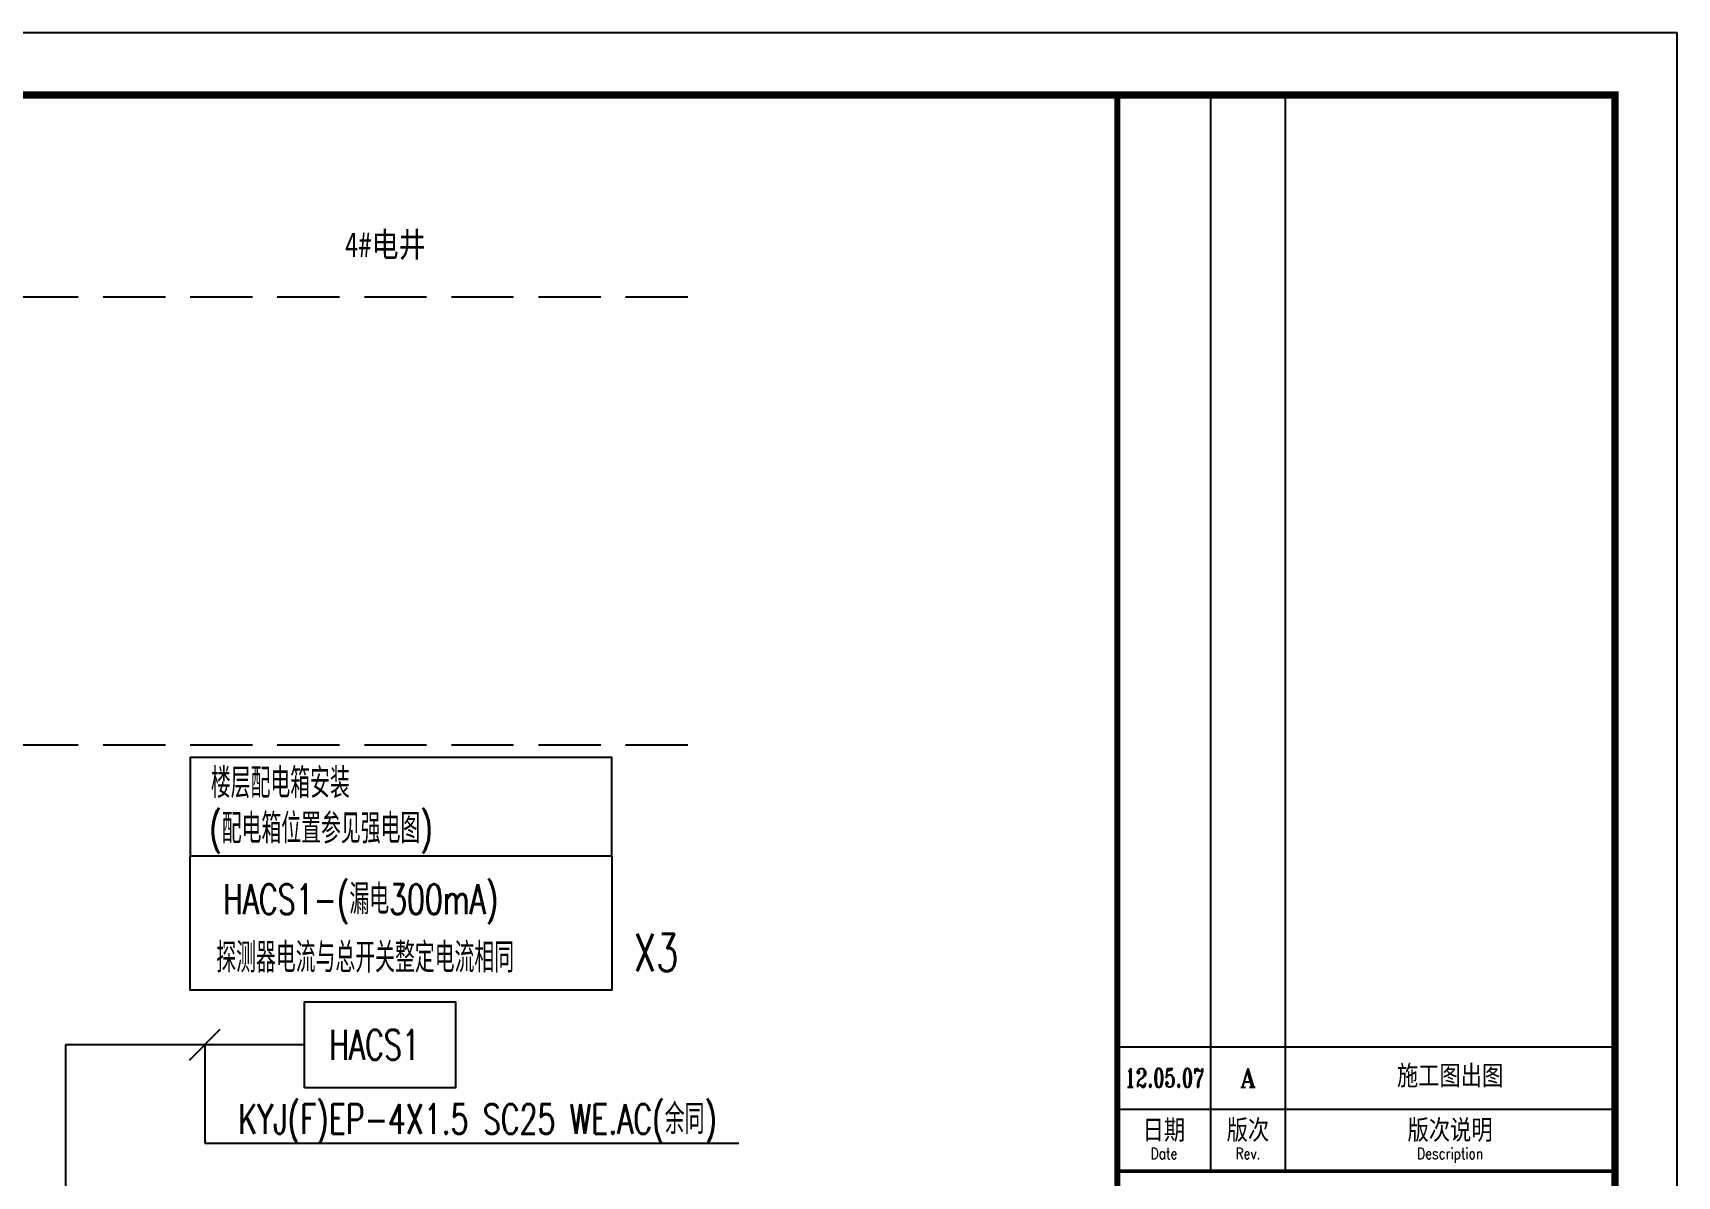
# Model space of a CAD drawing. Extents: x 913510 to 997610, y -270398 to 254224.
# Drawn here: x 971176 to 997610, y -229376 to -210998 of the extents above; entities that cross this region are included whole.
import ezdxf
from ezdxf.enums import TextEntityAlignment as Align

# ---------------------------------------------------------------- set-up
doc = ezdxf.new("R2010")
doc.units = 0
doc.header["$LTSCALE"] = 1000
doc.header["$MEASUREMENT"] = 0
doc.linetypes.add('DASH', pattern=[0.35, 0.25, -0.1])
for name, color, linetype in [('0A', 7, 'Continuous'), ('LGT1', 7, 'Continuous'), ('WZBZ', 7, 'Continuous'), ('图框', 139, 'Continuous'), ('电气-文字', 4, 'Continuous'), ('电气-设备标注', 4, 'Continuous'), ('线路', 6, 'Continuous')]:
    doc.layers.add(name, color=color, linetype=linetype)
doc.styles.add('cyq', font='SIMPLEX.shx', dxfattribs={"width": 0.7, "height": 300, "bigfont": 'china3.shx'})
doc.styles.add('TKZ1_tjhts.shx', font='tjromant.shx', dxfattribs={"bigfont": 'tjhts.shx'})
doc.styles.add('TKZ2_tjkts.shx', font='tjromant.shx', dxfattribs={"bigfont": 'tjkts.shx'})
doc.styles.add('标题大', font='simhei.ttf')

# ---------------------------------------------------------------- blocks, each defined once
blk = doc.blocks.new('TJAD_TK_A1')
at = {"color": 0}
for p, q in [((1266.38, 940.45), (1266.38, 767.45)), ((1278.38, 940.45), (1278.38, 767.45)), ((1251.38, 777.45), (1263.38, 777.45)), ((1251.38, 777.45), (1331.38, 777.45)), ((1251.38, 767.45), (1331.38, 767.45))]:
    blk.add_line(p, q, dxfattribs=at)
for points, const_width in [([(1251.38, 940.45), (1251.38, 366.45)], 1), ([(1251.38, 767.45), (1331.38, 767.45)], 0.6)]:
    blk.add_lwpolyline(points, dxfattribs=dict(at, const_width=const_width))
at = {"layer": '图框', "color": 0}
for p, q in [((1341.38, 950.45), (500.38, 950.45)), ((1341.38, 356.45), (1341.38, 950.45)), ((1251.38, 787.45), (1331.38, 787.45))]:
    blk.add_line(p, q, dxfattribs=at)
at = {"layer": '图框', "color": 0, "const_width": 1.2}
blk.add_lwpolyline([(1331.38, 940.45), (525.38, 940.45), (525.38, 366.45), (1331.38, 366.45)], close=True, dxfattribs=at)
at = {"color": 0, "style": 'TKZ2_tjkts.shx'}
for s, p in [('日期', (1258.88, 774)), ('版次', (1272.38, 774)), ('版次说明', (1304.88, 774))]:
    blk.add_text(s, height=3.6, dxfattribs=at).set_placement(p, align=Align.MIDDLE_CENTER)
at = {"color": 0, "style": 'TKZ2_tjkts.shx', "width": 0.8}
for s, p in [('Date', (1258.88, 770.3)), ('Rev.', (1272.38, 770.3)), ('Description', (1304.88, 770.3))]:
    blk.add_text(s, height=1.8, dxfattribs=at).set_placement(p, align=Align.MIDDLE_CENTER)
at = {"layer": '图框', "color": 0, "style": 'TKZ1_tjhts.shx', "width": 0.7}
blk.add_text('12.05.07', height=3, dxfattribs=at).set_placement((1258.96, 782.45), align=Align.MIDDLE_CENTER)
at = {"layer": '图框', "color": 0, "style": 'TKZ1_tjhts.shx'}
for s, height, p in [('A', 3, (1272.38, 782.45)), ('施工图出图', 3.6, (1304.88, 782.73))]:
    blk.add_text(s, height=height, dxfattribs=at).set_placement(p, align=Align.MIDDLE_CENTER)

msp = doc.modelspace()

# ---------------------------------------------------------------- linework, layer by layer
at = {"layer": '0A', "color": 7}
for p, q in [((973691, -227513, -1252), (974188, -227016, -1252)), ((973939, -227265, -119), (973939, -228847, -119)), ((973939, -228847, -119), (982527, -228847, -119))]:
    msp.add_line(p, q, dxfattribs=at)
at = {"layer": 'LGT1', "color": 4, "ltscale": 15}
for p, q in [((971699, -227265, -1252), (971699, -258086, -1252)), ((975541, -227265, -1252), (971699, -227265, -1252))]:
    msp.add_line(p, q, dxfattribs=at)
at = {"layer": 'LGT1', "elevation": -119}
msp.add_lwpolyline([(975541, -227957), (975541, -226573), (977971, -226573), (977971, -227957), (975541, -227957)], dxfattribs=at)
at = {"layer": 'WZBZ', "elevation": -119}
msp.add_lwpolyline([(980483, -224229), (980483, -226389), (973706, -226389), (973706, -224229), (980483, -224229), (980483, -222646), (973706, -222646), (973706, -224229)], dxfattribs=at)
at = {"layer": '线路', "color": 0, "linetype": 'DASH', "ltscale": 4}
for p, q in [((981705, -215249, 119), (918465, -215249)), ((981705, -222449, 119), (918465, -222449))]:
    msp.add_line(p, q, dxfattribs=at)

# ---------------------------------------------------------------- block references
at = {"layer": '图框', "xscale": 100, "yscale": 100, "zscale": 100}
msp.add_blockref('TJAD_TK_A1', (863472, -306043), dxfattribs=at)

# ---------------------------------------------------------------- texts
at = {"layer": '电气-文字', "style": 'cyq', "width": 0.7}
for s, height, p in [('楼层配电箱安装', 480, (975154, -223297, -119)), ('(配电箱位置参见强电图)', 480, (975808, -224028, -119)), ('HACS1-(漏电300mA)', 480, (976447, -225165, -119)), ('X3', 600, (981196, -226083, -119)), ('探测器电流与总开关整定电流相同', 480, (976518, -226103, -119)), ('HACS1', 480, (976668, -227505, -119)), ('KYJ(F)EP-4X1.5 SC25 WE.AC(余同)', 480, (978326, -228698, -119))]:
    msp.add_text(s, height=height, dxfattribs=at).set_placement(p, align=Align.CENTER)
at = {"layer": '电气-设备标注', "color": 4, "style": '标题大', "width": 0.8}
msp.add_text('4#电井', height=396, dxfattribs=at).set_placement((976839, -214600, -119), align=Align.CENTER)

doc.saveas('drawing.dxf')
